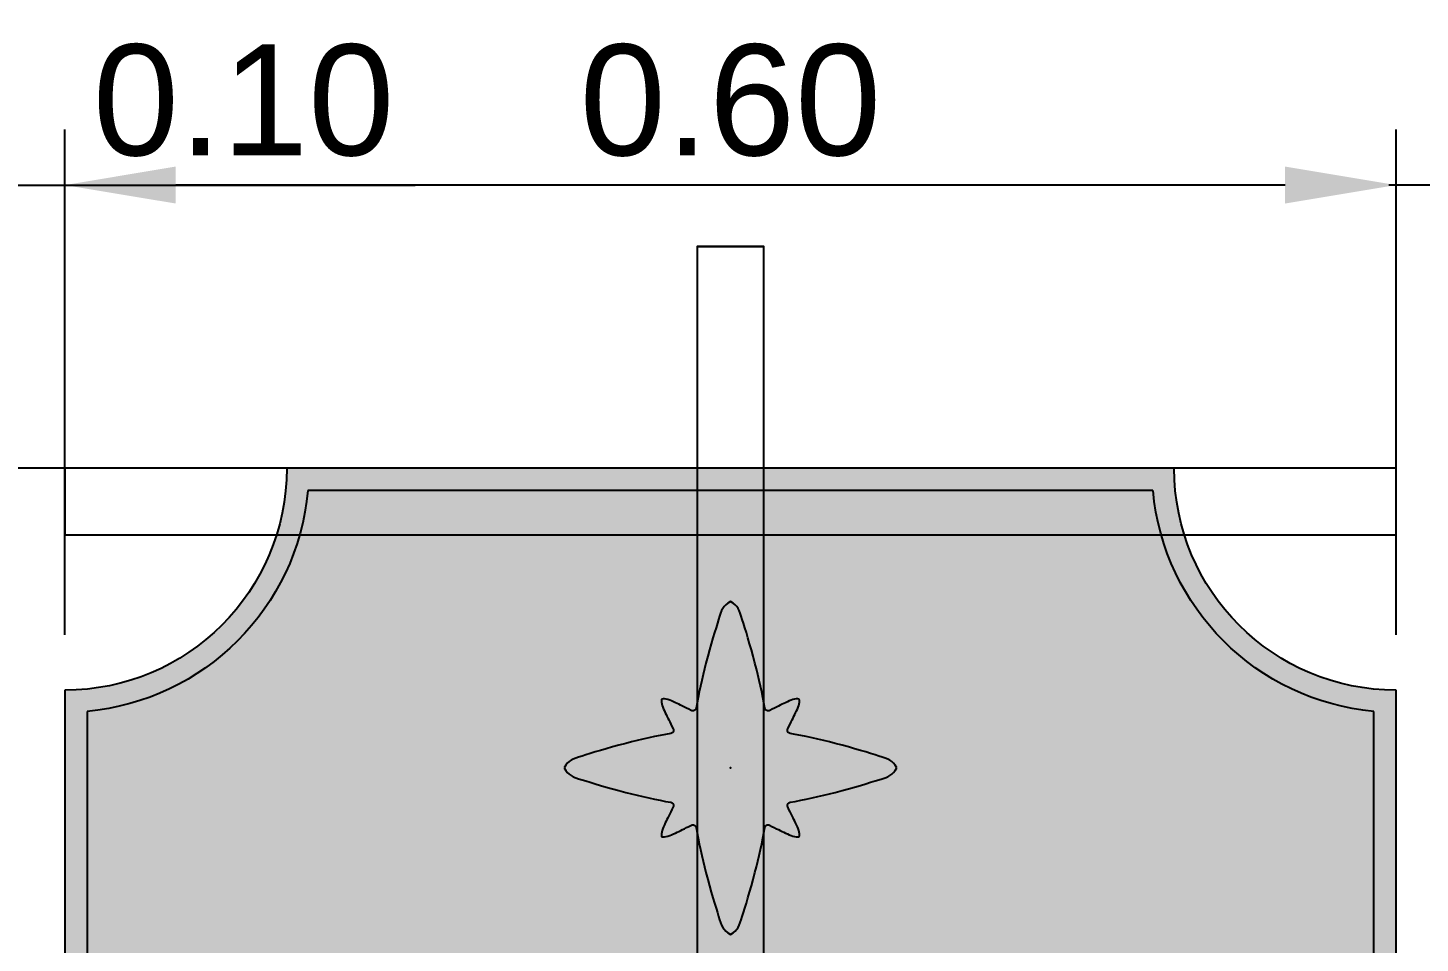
# Model space of a CAD drawing. Header units: metres. Extents: x -6.5 to 29.8, y -1.8 to 5.3.
# Drawn here: x 11.109 to 11.736, y 3.256 to 3.669 of the extents above; entities that cross this region are included whole.
import ezdxf

# ---------------------------------------------------------------- set-up
doc = ezdxf.new("R2010")
doc.units = ezdxf.units.M
for name, color, linetype, true_color in [('BANDERA$BORDE', 40, 'Continuous', 0xffbf00), ('BANDERA$ESTRELLAS$GRANDE', 252, 'Continuous', 0x696969), ('ESTRUCTURA', 4, 'Continuous', 0x00ffff), ('FONDO', 7, 'Continuous', 0x0f132e)]:
    doc.layers.add(name, color=color, linetype=linetype, true_color=true_color)
doc.styles.add('Predeterminado', font='')
doc.styles.get('Predeterminado').set_extended_font_data('Arial')
doc.dimstyles.new('Predeterminado', dxfattribs={"dimscale": 0.05, "dimtxt": 1, "dimasz": 1, "dimexe": 0.5, "dimexo": 0.5, "dimgap": 0.25, "dimtad": 1, "dimtoh": 1, "dimzin": 1, "dimdsep": 46, "dimtxsty": 'Predeterminado', "dimcen": 0.5, "dimazin": 1, "dimtfac": 1, "dimtdec": 4, "dimtix": 1, "dimtofl": 0, "dimtmove": 1, "dimatfit": 3, "dimfxl": 1, "dimtolj": 1, "dimtzin": 1, "dimarcsym": 0})

# ---------------------------------------------------------------- blocks, each defined once
blk = doc.blocks.new('*D172')
at = {"layer": 'Defpoints', "color": 0}
for p in [(11.22541, 3.47012), (10.2239, 1.67012), (10.67408, 1.67012)]:
    blk.add_point(p, dxfattribs=at)
at = {"layer": 'FONDO', "color": 0, "lineweight": -2}
for p, q in [((11.20041, 3.47012), (10.64908, 3.47012)), ((10.67408, 3.42012), (10.67408, 1.72012)), ((10.2489, 1.67012), (10.69908, 1.67012))]:
    blk.add_line(p, q, dxfattribs=at)
at = {"layer": 'FONDO', "color": 0}
for points in [[(10.68241, 3.42012), (10.66574, 3.42012), (10.67408, 3.47012)], [(10.66574, 1.72012), (10.68241, 1.72012), (10.67408, 1.67012)]]:
    blk.add_solid(points, dxfattribs=at)
at = {"layer": 'FONDO', "color": 0, "insert": (10.63605, 2.57012), "char_height": 0.05, "attachment_point": 5, "rotation": 90, "style": 'Predeterminado'}
blk.add_mtext('\\A1;1.80', dxfattribs=at)
blk = doc.blocks.new('*D175')
at = {"layer": 'Defpoints', "color": 0}
for p in [(11.41041, 3.47012), (10.80996, 2.27012), (11.42541, 2.27012)]:
    blk.add_point(p, dxfattribs=at)
at = {"layer": 'FONDO', "color": 0, "lineweight": -2}
for p, q in [((11.38541, 3.47012), (10.78496, 3.47012)), ((10.80996, 3.42012), (10.80996, 2.32012)), ((11.40041, 2.27012), (10.78496, 2.27012))]:
    blk.add_line(p, q, dxfattribs=at)
at = {"layer": 'FONDO', "color": 0}
for points in [[(10.8183, 3.42012), (10.80163, 3.42012), (10.80996, 3.47012)], [(10.80163, 2.32012), (10.8183, 2.32012), (10.80996, 2.27012)]]:
    blk.add_solid(points, dxfattribs=at)
at = {"layer": 'FONDO', "color": 0, "insert": (10.77194, 2.87012), "char_height": 0.05, "attachment_point": 5, "rotation": 90, "style": 'Predeterminado'}
blk.add_mtext('\\A1;1.20', dxfattribs=at)
blk = doc.blocks.new('*D176')
at = {"layer": 'Defpoints', "color": 0}
for p in [(11.92212, 3.59775), (11.82212, 3.37012), (11.92212, 3.37012)]:
    blk.add_point(p, dxfattribs=at)
at = {"layer": 'FONDO', "color": 0, "lineweight": -2}
for p, q in [((11.82212, 3.39512), (11.82212, 3.62275)), ((11.92212, 3.39512), (11.92212, 3.62275)), ((11.77212, 3.59775), (11.72212, 3.59775)), ((11.97212, 3.59775), (12.17667, 3.59775))]:
    blk.add_line(p, q, dxfattribs=at)
at = {"layer": 'FONDO', "color": 0}
for points in [[(11.77212, 3.58942), (11.77212, 3.60609), (11.82212, 3.59775)], [(11.97212, 3.60609), (11.97212, 3.58942), (11.92212, 3.59775)]]:
    blk.add_solid(points, dxfattribs=at)
at = {"layer": 'FONDO', "color": 0, "insert": (12.0994, 3.63578), "char_height": 0.05, "attachment_point": 5, "style": 'Predeterminado'}
blk.add_mtext('\\A1;0.10', dxfattribs=at)
blk = doc.blocks.new('*D177')
at = {"layer": 'Defpoints', "color": 0}
for p in [(11.0287, 3.59775), (10.9287, 3.37012), (11.0287, 3.37012)]:
    blk.add_point(p, dxfattribs=at)
at = {"layer": 'FONDO', "color": 0, "lineweight": -2}
for p, q in [((10.9287, 3.39512), (10.9287, 3.62275)), ((11.0287, 3.39512), (11.0287, 3.62275)), ((10.8787, 3.59775), (10.8287, 3.59775)), ((11.0787, 3.59775), (11.28325, 3.59775))]:
    blk.add_line(p, q, dxfattribs=at)
at = {"layer": 'FONDO', "color": 0}
for points in [[(10.8787, 3.58942), (10.8787, 3.60609), (10.9287, 3.59775)], [(11.0787, 3.60609), (11.0787, 3.58942), (11.0287, 3.59775)]]:
    blk.add_solid(points, dxfattribs=at)
at = {"layer": 'FONDO', "color": 0, "insert": (11.20597, 3.63578), "char_height": 0.05, "attachment_point": 5, "style": 'Predeterminado'}
blk.add_mtext('\\A1;0.10', dxfattribs=at)
blk = doc.blocks.new('*D178')
at = {"layer": 'Defpoints', "color": 0}
for p in [(11.12541, 3.59775), (11.12541, 3.37012), (11.72541, 3.37012)]:
    blk.add_point(p, dxfattribs=at)
at = {"layer": 'FONDO', "color": 0, "lineweight": -2}
for p, q in [((11.12541, 3.39512), (11.12541, 3.62275)), ((11.72541, 3.39512), (11.72541, 3.62275)), ((11.67541, 3.59775), (11.17541, 3.59775))]:
    blk.add_line(p, q, dxfattribs=at)
at = {"layer": 'FONDO', "color": 0}
for points in [[(11.17541, 3.60609), (11.17541, 3.58942), (11.12541, 3.59775)], [(11.67541, 3.58942), (11.67541, 3.60609), (11.72541, 3.59775)]]:
    blk.add_solid(points, dxfattribs=at)
at = {"layer": 'FONDO', "color": 0, "insert": (11.42541, 3.63578), "char_height": 0.05, "attachment_point": 5, "style": 'Predeterminado'}
blk.add_mtext('\\A1;0.60', dxfattribs=at)

msp = doc.modelspace()

# ---------------------------------------------------------------- hatches: boundary and pattern name
at = {"layer": 'BANDERA$BORDE'}
h = msp.add_hatch(color=256, dxfattribs=at)
h.paths.add_polyline_path([(11.22541, 3.47012), (11.22538, 3.4679), (11.22531, 3.46566), (11.22518, 3.4634), (11.225, 3.46113), (11.22477, 3.45885), (11.22448, 3.45655), (11.22414, 3.45424), (11.22374, 3.45192), (11.22328, 3.4496), (11.22276, 3.44727), (11.22219, 3.44494), (11.22155, 3.4426), (11.22085, 3.44027), (11.22009, 3.43794), (11.21927, 3.43562), (11.21839, 3.43331), (11.21744, 3.43101), (11.21644, 3.42872), (11.21537, 3.42644), (11.21424, 3.42419), (11.21305, 3.42195), (11.21179, 3.41974), (11.21048, 3.41756), (11.20911, 3.4154), (11.20768, 3.41327), (11.20619, 3.41117), (11.20464, 3.40911), (11.20304, 3.40709), (11.20139, 3.4051), (11.19968, 3.40316), (11.19793, 3.40126), (11.19612, 3.39941), (11.19427, 3.3976), (11.19237, 3.39584), (11.19042, 3.39414), (11.18844, 3.39248), (11.18642, 3.39088), (11.18435, 3.38934), (11.18226, 3.38785), (11.18013, 3.38642), (11.17797, 3.38505), (11.17579, 3.38373), (11.17357, 3.38248), (11.17134, 3.38129), (11.16908, 3.38016), (11.16681, 3.37909), (11.16452, 3.37808), (11.16222, 3.37714), (11.15991, 3.37626), (11.15758, 3.37544), (11.15526, 3.37468), (11.15292, 3.37398), (11.15059, 3.37334), (11.14826, 3.37276), (11.14593, 3.37225), (11.14361, 3.37179), (11.14129, 3.37139), (11.13898, 3.37104), (11.13668, 3.37076), (11.13439, 3.37052), (11.13212, 3.37034), (11.12987, 3.37022), (11.12763, 3.37014), (11.12541, 3.37012), (11.12541, 2.79463), (11.13949, 2.77773), (11.15271, 2.76077), (11.16509, 2.74376), (11.17096, 2.73523), (11.17661, 2.72669), (11.18205, 2.71813), (11.18728, 2.70956), (11.1923, 2.70097), (11.1971, 2.69238), (11.20169, 2.68376), (11.20607, 2.67514), (11.21023, 2.66649), (11.21418, 2.65784), (11.21792, 2.64917), (11.22144, 2.64049), (11.22475, 2.63179), (11.22785, 2.62308), (11.23074, 2.61436), (11.23341, 2.60562), (11.23587, 2.59686), (11.23812, 2.5881), (11.24015, 2.57932), (11.24197, 2.57052), (11.24358, 2.56171), (11.24497, 2.55289), (11.24616, 2.54405), (11.24712, 2.5352), (11.24788, 2.52633), (11.24842, 2.51746), (11.25785, 2.49756), (11.26749, 2.47826), (11.27735, 2.45955), (11.28744, 2.44143), (11.29773, 2.4239), (11.30825, 2.40696), (11.31898, 2.39062), (11.32994, 2.37486), (11.34111, 2.3597), (11.3525, 2.34513), (11.3641, 2.33115), (11.37593, 2.31776), (11.38797, 2.30496), (11.40023, 2.29276), (11.41271, 2.28114), (11.41903, 2.27556), (11.42541, 2.27012), (11.43178, 2.27556), (11.43811, 2.28114), (11.45059, 2.29276), (11.46285, 2.30496), (11.47489, 2.31776), (11.48671, 2.33115), (11.49832, 2.34513), (11.50971, 2.3597), (11.52088, 2.37486), (11.53183, 2.39062), (11.54257, 2.40696), (11.55308, 2.4239), (11.56338, 2.44143), (11.57346, 2.45955), (11.58333, 2.47826), (11.59297, 2.49756), (11.6024, 2.51746), (11.60294, 2.52633), (11.60369, 2.5352), (11.60466, 2.54405), (11.60584, 2.55289), (11.60724, 2.56171), (11.60885, 2.57052), (11.61067, 2.57932), (11.6127, 2.5881), (11.61495, 2.59686), (11.61741, 2.60562), (11.62008, 2.61436), (11.62297, 2.62308), (11.62606, 2.63179), (11.62938, 2.64049), (11.6329, 2.64917), (11.63664, 2.65784), (11.64059, 2.66649), (11.64475, 2.67514), (11.64913, 2.68376), (11.65372, 2.69238), (11.65852, 2.70097), (11.66354, 2.70956), (11.66877, 2.71813), (11.67421, 2.72669), (11.67986, 2.73523), (11.68573, 2.74376), (11.6981, 2.76077), (11.71133, 2.77773), (11.72541, 2.79463), (11.72541, 3.37012), (11.72319, 3.37014), (11.72095, 3.37022), (11.7187, 3.37034), (11.71642, 3.37052), (11.71414, 3.37076), (11.71184, 3.37104), (11.70953, 3.37139), (11.70721, 3.37179), (11.70489, 3.37225), (11.70256, 3.37276), (11.70023, 3.37334), (11.69789, 3.37398), (11.69556, 3.37468), (11.69323, 3.37544), (11.69091, 3.37626), (11.6886, 3.37714), (11.6863, 3.37808), (11.68401, 3.37909), (11.68173, 3.38016), (11.67948, 3.38129), (11.67724, 3.38248), (11.67503, 3.38373), (11.67285, 3.38505), (11.67069, 3.38642), (11.66856, 3.38785), (11.66646, 3.38934), (11.6644, 3.39088), (11.66238, 3.39248), (11.66039, 3.39414), (11.65845, 3.39584), (11.65655, 3.3976), (11.6547, 3.39941), (11.65289, 3.40126), (11.65113, 3.40316), (11.64943, 3.4051), (11.64777, 3.40709), (11.64617, 3.40911), (11.64463, 3.41117), (11.64314, 3.41327), (11.64171, 3.4154), (11.64034, 3.41756), (11.63902, 3.41974), (11.63777, 3.42195), (11.63658, 3.42419), (11.63545, 3.42644), (11.63438, 3.42872), (11.63337, 3.43101), (11.63243, 3.43331), (11.63155, 3.43562), (11.63073, 3.43794), (11.62997, 3.44027), (11.62927, 3.4426), (11.62863, 3.44494), (11.62805, 3.44727), (11.62754, 3.4496), (11.62708, 3.45192), (11.62668, 3.45424), (11.62633, 3.45655), (11.62605, 3.45885), (11.62581, 3.46113), (11.62563, 3.4634), (11.62551, 3.46566), (11.62543, 3.4679), (11.62541, 3.47012)], flags=0)
h.paths.add_polyline_path([(11.23495, 3.46012), (11.23473, 3.45792), (11.23446, 3.45571), (11.23415, 3.4535), (11.23378, 3.45127), (11.23337, 3.44904), (11.23291, 3.44681), (11.2324, 3.44457), (11.23184, 3.44233), (11.23123, 3.44009), (11.23057, 3.43785), (11.22986, 3.43561), (11.22909, 3.43337), (11.22827, 3.43115), (11.22741, 3.42893), (11.22649, 3.42672), (11.22551, 3.42452), (11.22449, 3.42233), (11.22341, 3.42016), (11.22228, 3.41801), (11.22111, 3.41588), (11.21988, 3.41376), (11.2186, 3.41167), (11.21727, 3.4096), (11.21589, 3.40756), (11.21446, 3.40554), (11.21298, 3.40355), (11.21146, 3.4016), (11.20989, 3.39968), (11.20828, 3.39779), (11.20663, 3.39593), (11.20493, 3.39411), (11.20319, 3.39234), (11.20141, 3.3906), (11.1996, 3.3889), (11.19774, 3.38724), (11.19585, 3.38563), (11.19393, 3.38406), (11.19197, 3.38254), (11.18999, 3.38107), (11.18797, 3.37964), (11.18593, 3.37826), (11.18386, 3.37693), (11.18177, 3.37565), (11.17965, 3.37442), (11.17752, 3.37324), (11.17536, 3.37212), (11.17319, 3.37104), (11.17101, 3.37001), (11.16881, 3.36904), (11.1666, 3.36812), (11.16438, 3.36725), (11.16215, 3.36644), (11.15992, 3.36567), (11.15768, 3.36496), (11.15544, 3.3643), (11.1532, 3.36369), (11.15096, 3.36313), (11.14872, 3.36262), (11.14648, 3.36216), (11.14425, 3.36174), (11.14203, 3.36138), (11.13981, 3.36107), (11.13761, 3.3608), (11.13541, 3.36057), (11.13541, 2.79833), (11.14938, 2.78138), (11.16252, 2.76437), (11.17481, 2.7473), (11.18065, 2.73874), (11.18627, 2.73017), (11.19168, 2.72158), (11.19689, 2.71298), (11.20188, 2.70436), (11.20666, 2.69573), (11.21124, 2.68708), (11.2156, 2.67842), (11.21976, 2.66974), (11.22371, 2.66105), (11.22744, 2.65234), (11.23097, 2.64362), (11.23428, 2.63488), (11.23739, 2.62612), (11.24029, 2.61735), (11.24297, 2.60857), (11.24545, 2.59977), (11.24772, 2.59096), (11.24978, 2.58213), (11.25162, 2.57328), (11.25326, 2.56442), (11.25469, 2.55555), (11.25591, 2.54666), (11.25692, 2.53776), (11.25772, 2.52884), (11.25831, 2.5199), (11.26728, 2.50103), (11.27645, 2.48271), (11.28581, 2.46493), (11.29537, 2.44769), (11.30513, 2.431), (11.31508, 2.41485), (11.32523, 2.39925), (11.33557, 2.38419), (11.34612, 2.36967), (11.35686, 2.35569), (11.36779, 2.34226), (11.37892, 2.32938), (11.39025, 2.31703), (11.40177, 2.30523), (11.41349, 2.29398), (11.42541, 2.28326), (11.43733, 2.29398), (11.44905, 2.30523), (11.46057, 2.31703), (11.4719, 2.32938), (11.48303, 2.34226), (11.49396, 2.35569), (11.5047, 2.36967), (11.51524, 2.38419), (11.52559, 2.39925), (11.53574, 2.41485), (11.54569, 2.431), (11.55545, 2.44769), (11.56501, 2.46493), (11.57437, 2.48271), (11.58354, 2.50103), (11.59251, 2.5199), (11.5931, 2.52884), (11.5939, 2.53776), (11.59491, 2.54666), (11.59613, 2.55555), (11.59756, 2.56442), (11.59919, 2.57328), (11.60104, 2.58213), (11.6031, 2.59096), (11.60537, 2.59977), (11.60784, 2.60857), (11.61053, 2.61735), (11.61343, 2.62612), (11.61653, 2.63488), (11.61985, 2.64362), (11.62338, 2.65234), (11.62711, 2.66105), (11.63106, 2.66974), (11.63521, 2.67842), (11.63958, 2.68708), (11.64415, 2.69573), (11.64894, 2.70436), (11.65393, 2.71298), (11.65914, 2.72158), (11.66455, 2.73017), (11.67017, 2.73874), (11.67601, 2.7473), (11.6883, 2.76437), (11.70144, 2.78138), (11.71541, 2.79833), (11.71541, 3.36057), (11.71321, 3.3608), (11.71101, 3.36107), (11.70879, 3.36138), (11.70657, 3.36174), (11.70434, 3.36216), (11.7021, 3.36262), (11.69986, 3.36313), (11.69762, 3.36369), (11.69538, 3.3643), (11.69314, 3.36496), (11.6909, 3.36567), (11.68867, 3.36644), (11.68644, 3.36725), (11.68422, 3.36812), (11.68201, 3.36904), (11.67981, 3.37001), (11.67762, 3.37104), (11.67545, 3.37212), (11.6733, 3.37324), (11.67117, 3.37442), (11.66905, 3.37565), (11.66696, 3.37693), (11.66489, 3.37826), (11.66285, 3.37964), (11.66083, 3.38107), (11.65885, 3.38254), (11.65689, 3.38406), (11.65497, 3.38563), (11.65308, 3.38724), (11.65122, 3.3889), (11.64941, 3.3906), (11.64763, 3.39234), (11.64589, 3.39411), (11.64419, 3.39593), (11.64254, 3.39779), (11.64092, 3.39968), (11.63936, 3.4016), (11.63783, 3.40355), (11.63636, 3.40554), (11.63493, 3.40756), (11.63355, 3.4096), (11.63222, 3.41167), (11.63094, 3.41376), (11.62971, 3.41588), (11.62853, 3.41801), (11.62741, 3.42016), (11.62633, 3.42233), (11.62531, 3.42452), (11.62433, 3.42672), (11.62341, 3.42893), (11.62254, 3.43115), (11.62173, 3.43337), (11.62096, 3.43561), (11.62025, 3.43785), (11.61959, 3.44009), (11.61898, 3.44233), (11.61842, 3.44457), (11.61791, 3.44681), (11.61745, 3.44904), (11.61704, 3.45127), (11.61667, 3.4535), (11.61636, 3.45571), (11.61609, 3.45792), (11.61586, 3.46012)], flags=0)
at = {"layer": 'BANDERA$ESTRELLAS$GRANDE'}
msp.add_hatch(color=256, dxfattribs=at).paths.add_polyline_path([(11.45123, 3.35273), (11.45478, 3.35987), (11.45519, 3.36076), (11.45557, 3.36163), (11.45574, 3.36206), (11.4559, 3.36247), (11.45604, 3.36288), (11.45617, 3.36328), (11.45623, 3.36348), (11.45628, 3.36367), (11.45633, 3.36387), (11.45637, 3.36405), (11.45641, 3.36424), (11.45644, 3.36443), (11.45647, 3.36461), (11.45649, 3.36479), (11.4565, 3.36497), (11.45651, 3.36505), (11.45651, 3.36514), (11.45651, 3.36523), (11.45651, 3.36531), (11.45651, 3.3654), (11.45651, 3.36548), (11.4565, 3.36556), (11.4565, 3.36565), (11.45649, 3.36573), (11.45648, 3.36581), (11.45647, 3.36589), (11.45645, 3.36597), (11.45644, 3.36605), (11.45642, 3.36613), (11.45634, 3.36615), (11.45626, 3.36616), (11.45618, 3.36617), (11.4561, 3.36619), (11.45602, 3.3662), (11.45594, 3.36621), (11.45586, 3.36621), (11.45577, 3.36622), (11.45569, 3.36622), (11.4556, 3.36622), (11.45552, 3.36622), (11.45543, 3.36622), (11.45534, 3.36622), (11.45526, 3.36621), (11.45508, 3.3662), (11.4549, 3.36618), (11.45472, 3.36615), (11.45453, 3.36612), (11.45435, 3.36608), (11.45416, 3.36604), (11.45396, 3.36599), (11.45377, 3.36594), (11.45357, 3.36588), (11.45317, 3.36575), (11.45276, 3.36561), (11.45235, 3.36545), (11.45192, 3.36528), (11.45105, 3.3649), (11.44312, 3.36104), (11.44308, 3.36102), (11.44304, 3.361), (11.443, 3.36098), (11.44296, 3.36096), (11.44292, 3.36094), (11.44288, 3.36092), (11.44284, 3.36091), (11.4428, 3.36089), (11.44275, 3.36088), (11.44271, 3.36087), (11.44266, 3.36086), (11.44262, 3.36085), (11.44257, 3.36084), (11.44253, 3.36083), (11.44248, 3.36083), (11.44244, 3.36083), (11.44239, 3.36082), (11.44235, 3.36082), (11.4423, 3.36082), (11.44225, 3.36083), (11.44221, 3.36083), (11.44216, 3.36083), (11.44212, 3.36084), (11.44207, 3.36085), (11.44203, 3.36086), (11.44199, 3.36087), (11.44194, 3.36088), (11.4419, 3.36089), (11.44186, 3.36091), (11.44182, 3.36092), (11.44178, 3.36094), (11.44174, 3.36096), (11.4417, 3.36097), (11.44166, 3.36099), (11.44162, 3.36101), (11.44158, 3.36104), (11.44154, 3.36106), (11.44151, 3.36109), (11.44147, 3.36111), (11.44143, 3.36114), (11.4414, 3.36117), (11.44136, 3.3612), (11.44133, 3.36123), (11.4413, 3.36126), (11.44127, 3.36129), (11.44124, 3.36133), (11.44121, 3.36136), (11.44118, 3.3614), (11.44115, 3.36143), (11.44112, 3.36147), (11.4411, 3.36151), (11.44107, 3.36155), (11.44105, 3.36159), (11.44103, 3.36163), (11.44101, 3.36167), (11.44099, 3.36171), (11.44097, 3.36175), (11.44096, 3.3618), (11.44094, 3.36184), (11.44093, 3.36188), (11.44092, 3.36192), (11.44091, 3.36197), (11.4409, 3.36201), (11.44089, 3.36205), (11.44, 3.36681), (11.43893, 3.37193), (11.43773, 3.37718), (11.43646, 3.38232), (11.43485, 3.38833), (11.43075, 3.40202), (11.43005, 3.40422), (11.42983, 3.40485), (11.42961, 3.40544), (11.4295, 3.40572), (11.42938, 3.40599), (11.42926, 3.40625), (11.42914, 3.4065), (11.42901, 3.40674), (11.42888, 3.40697), (11.42874, 3.4072), (11.42866, 3.40731), (11.42859, 3.40742), (11.42851, 3.40753), (11.42843, 3.40764), (11.42835, 3.40775), (11.42827, 3.40785), (11.42819, 3.40795), (11.4281, 3.40805), (11.42801, 3.40816), (11.42792, 3.40825), (11.42782, 3.40835), (11.42773, 3.40845), (11.42762, 3.40855), (11.42752, 3.40864), (11.42742, 3.40874), (11.42731, 3.40883), (11.42708, 3.40902), (11.42684, 3.40921), (11.42658, 3.40939), (11.42631, 3.40957), (11.42603, 3.40975), (11.42573, 3.40994), (11.42541, 3.41012), (11.42509, 3.40994), (11.42479, 3.40975), (11.42451, 3.40957), (11.42424, 3.40939), (11.42398, 3.40921), (11.42374, 3.40902), (11.42351, 3.40883), (11.4234, 3.40874), (11.4233, 3.40864), (11.42319, 3.40855), (11.42309, 3.40845), (11.423, 3.40835), (11.4229, 3.40825), (11.42281, 3.40816), (11.42272, 3.40805), (11.42263, 3.40795), (11.42255, 3.40785), (11.42246, 3.40775), (11.42238, 3.40764), (11.42231, 3.40753), (11.42223, 3.40742), (11.42215, 3.40731), (11.42208, 3.4072), (11.42194, 3.40697), (11.42181, 3.40674), (11.42168, 3.4065), (11.42156, 3.40625), (11.42144, 3.40599), (11.42132, 3.40572), (11.42121, 3.40544), (11.42099, 3.40485), (11.42077, 3.40422), (11.41752, 3.39369), (11.41597, 3.38833), (11.41436, 3.38232), (11.41309, 3.37718), (11.41189, 3.37193), (11.41082, 3.36681), (11.40993, 3.36205), (11.40992, 3.36201), (11.40991, 3.36197), (11.4099, 3.36192), (11.40989, 3.36188), (11.40988, 3.36184), (11.40986, 3.3618), (11.40984, 3.36175), (11.40983, 3.36171), (11.40981, 3.36167), (11.40979, 3.36163), (11.40977, 3.36159), (11.40974, 3.36155), (11.40972, 3.36151), (11.4097, 3.36147), (11.40967, 3.36143), (11.40964, 3.3614), (11.40961, 3.36136), (11.40958, 3.36133), (11.40955, 3.36129), (11.40952, 3.36126), (11.40949, 3.36123), (11.40945, 3.3612), (11.40942, 3.36117), (11.40938, 3.36114), (11.40935, 3.36111), (11.40931, 3.36109), (11.40927, 3.36106), (11.40924, 3.36104), (11.4092, 3.36101), (11.40916, 3.36099), (11.40912, 3.36097), (11.40908, 3.36096), (11.40904, 3.36094), (11.409, 3.36092), (11.40896, 3.36091), (11.40892, 3.36089), (11.40888, 3.36088), (11.40883, 3.36087), (11.40879, 3.36086), (11.40874, 3.36085), (11.4087, 3.36084), (11.40865, 3.36083), (11.40861, 3.36083), (11.40856, 3.36083), (11.40852, 3.36082), (11.40847, 3.36082), (11.40843, 3.36082), (11.40838, 3.36083), (11.40833, 3.36083), (11.40829, 3.36083), (11.40824, 3.36084), (11.4082, 3.36085), (11.40815, 3.36086), (11.40811, 3.36087), (11.40807, 3.36088), (11.40802, 3.36089), (11.40798, 3.36091), (11.40794, 3.36092), (11.4079, 3.36094), (11.40785, 3.36096), (11.40781, 3.36098), (11.40778, 3.361), (11.40774, 3.36102), (11.4077, 3.36104), (11.40066, 3.36449), (11.39976, 3.3649), (11.39889, 3.36528), (11.39847, 3.36545), (11.39805, 3.36561), (11.39765, 3.36575), (11.39725, 3.36588), (11.39705, 3.36594), (11.39685, 3.36599), (11.39666, 3.36604), (11.39647, 3.36608), (11.39628, 3.36612), (11.3961, 3.36615), (11.39592, 3.36618), (11.39574, 3.3662), (11.39556, 3.36621), (11.39547, 3.36622), (11.39539, 3.36622), (11.3953, 3.36622), (11.39521, 3.36622), (11.39513, 3.36622), (11.39505, 3.36622), (11.39496, 3.36621), (11.39488, 3.36621), (11.3948, 3.3662), (11.39472, 3.36619), (11.39464, 3.36617), (11.39456, 3.36616), (11.39448, 3.36615), (11.3944, 3.36613), (11.39438, 3.36605), (11.39437, 3.36597), (11.39435, 3.36589), (11.39434, 3.36581), (11.39433, 3.36573), (11.39432, 3.36565), (11.39431, 3.36556), (11.39431, 3.36548), (11.39431, 3.3654), (11.3943, 3.36531), (11.3943, 3.36523), (11.39431, 3.36514), (11.39431, 3.36505), (11.39431, 3.36497), (11.39433, 3.36479), (11.39435, 3.36461), (11.39438, 3.36443), (11.39441, 3.36424), (11.39445, 3.36405), (11.39449, 3.36387), (11.39454, 3.36367), (11.39459, 3.36348), (11.39465, 3.36328), (11.39477, 3.36288), (11.39492, 3.36247), (11.39508, 3.36206), (11.39525, 3.36163), (11.39563, 3.36076), (11.39604, 3.35987), (11.3996, 3.35269), (11.39962, 3.35265), (11.39964, 3.35261), (11.39965, 3.35257), (11.39967, 3.35253), (11.39968, 3.35249), (11.39969, 3.35245), (11.3997, 3.35241), (11.39971, 3.35237), (11.39972, 3.35232), (11.39973, 3.35228), (11.39973, 3.35224), (11.39974, 3.35219), (11.39974, 3.35215), (11.39974, 3.35211), (11.39974, 3.35206), (11.39974, 3.35202), (11.39974, 3.35197), (11.39974, 3.35193), (11.39973, 3.35189), (11.39973, 3.35184), (11.39972, 3.3518), (11.39971, 3.35176), (11.3997, 3.35172), (11.39969, 3.35167), (11.39968, 3.35163), (11.39967, 3.35159), (11.39965, 3.35155), (11.39964, 3.35151), (11.39962, 3.35147), (11.3996, 3.35143), (11.39958, 3.3514), (11.39956, 3.35136), (11.39954, 3.35132), (11.39952, 3.35129), (11.3995, 3.35125), (11.39948, 3.35122), (11.39945, 3.35118), (11.39942, 3.35115), (11.3994, 3.35111), (11.39937, 3.35108), (11.39934, 3.35105), (11.39931, 3.35102), (11.39928, 3.35099), (11.39925, 3.35096), (11.39921, 3.35093), (11.39918, 3.3509), (11.39914, 3.35087), (11.39911, 3.35085), (11.39907, 3.35082), (11.39903, 3.3508), (11.399, 3.35078), (11.39896, 3.35076), (11.39892, 3.35074), (11.39888, 3.35072), (11.39884, 3.3507), (11.3988, 3.35068), (11.39876, 3.35067), (11.39872, 3.35066), (11.39868, 3.35064), (11.39864, 3.35063), (11.3986, 3.35062), (11.39856, 3.35061), (11.39851, 3.35061), (11.39375, 3.34972), (11.38862, 3.34864), (11.38336, 3.34744), (11.37821, 3.34617), (11.3722, 3.34456), (11.3585, 3.34046), (11.35631, 3.33976), (11.35567, 3.33954), (11.35509, 3.33932), (11.35481, 3.33921), (11.35454, 3.33909), (11.35428, 3.33897), (11.35403, 3.33885), (11.35379, 3.33872), (11.35355, 3.33859), (11.35332, 3.33845), (11.35321, 3.33837), (11.3531, 3.3383), (11.35299, 3.33822), (11.35289, 3.33814), (11.35278, 3.33806), (11.35268, 3.33798), (11.35257, 3.3379), (11.35247, 3.33781), (11.35237, 3.33772), (11.35227, 3.33763), (11.35217, 3.33753), (11.35208, 3.33743), (11.35198, 3.33733), (11.35188, 3.33723), (11.35179, 3.33712), (11.35169, 3.33702), (11.35151, 3.33679), (11.35132, 3.33655), (11.35114, 3.33629), (11.35096, 3.33602), (11.35077, 3.33574), (11.35059, 3.33544), (11.35041, 3.33512), (11.35059, 3.3348), (11.35077, 3.3345), (11.35096, 3.33421), (11.35114, 3.33394), (11.35132, 3.33369), (11.35151, 3.33345), (11.35169, 3.33322), (11.35179, 3.33311), (11.35188, 3.33301), (11.35198, 3.3329), (11.35208, 3.3328), (11.35217, 3.3327), (11.35227, 3.33261), (11.35237, 3.33252), (11.35247, 3.33243), (11.35257, 3.33234), (11.35268, 3.33226), (11.35278, 3.33217), (11.35289, 3.33209), (11.35299, 3.33201), (11.3531, 3.33194), (11.35321, 3.33186), (11.35332, 3.33179), (11.35355, 3.33165), (11.35379, 3.33152), (11.35403, 3.33139), (11.35428, 3.33126), (11.35454, 3.33114), (11.35481, 3.33103), (11.35509, 3.33092), (11.35567, 3.33069), (11.35631, 3.33048), (11.36684, 3.32722), (11.3722, 3.32568), (11.37821, 3.32407), (11.38336, 3.3228), (11.38862, 3.3216), (11.39375, 3.32052), (11.39851, 3.31963), (11.39856, 3.31962), (11.3986, 3.31961), (11.39864, 3.3196), (11.39868, 3.31959), (11.39872, 3.31958), (11.39876, 3.31957), (11.3988, 3.31955), (11.39884, 3.31954), (11.39888, 3.31952), (11.39892, 3.3195), (11.39896, 3.31948), (11.399, 3.31946), (11.39903, 3.31944), (11.39907, 3.31941), (11.39911, 3.31939), (11.39914, 3.31936), (11.39918, 3.31934), (11.39921, 3.31931), (11.39925, 3.31928), (11.39928, 3.31925), (11.39931, 3.31922), (11.39934, 3.31919), (11.39937, 3.31916), (11.3994, 3.31912), (11.39942, 3.31909), (11.39945, 3.31905), (11.39948, 3.31902), (11.3995, 3.31898), (11.39952, 3.31895), (11.39954, 3.31891), (11.39956, 3.31888), (11.39958, 3.31884), (11.3996, 3.3188), (11.39962, 3.31876), (11.39964, 3.31872), (11.39965, 3.31868), (11.39967, 3.31864), (11.39968, 3.3186), (11.39969, 3.31856), (11.3997, 3.31852), (11.39971, 3.31848), (11.39972, 3.31843), (11.39973, 3.31839), (11.39973, 3.31835), (11.39974, 3.3183), (11.39974, 3.31826), (11.39974, 3.31822), (11.39974, 3.31817), (11.39974, 3.31813), (11.39974, 3.31809), (11.39974, 3.31804), (11.39973, 3.318), (11.39973, 3.31795), (11.39972, 3.31791), (11.39971, 3.31787), (11.3997, 3.31783), (11.39969, 3.31778), (11.39968, 3.31774), (11.39967, 3.3177), (11.39965, 3.31766), (11.39964, 3.31762), (11.39962, 3.31758), (11.3996, 3.31755), (11.39604, 3.31037), (11.39563, 3.30947), (11.39525, 3.3086), (11.39508, 3.30818), (11.39492, 3.30776), (11.39477, 3.30735), (11.39465, 3.30695), (11.39459, 3.30676), (11.39454, 3.30656), (11.39449, 3.30637), (11.39445, 3.30618), (11.39441, 3.30599), (11.39438, 3.30581), (11.39435, 3.30563), (11.39433, 3.30545), (11.39431, 3.30527), (11.39431, 3.30518), (11.39431, 3.3051), (11.3943, 3.30501), (11.3943, 3.30492), (11.39431, 3.30484), (11.39431, 3.30476), (11.39431, 3.30467), (11.39432, 3.30459), (11.39433, 3.30451), (11.39434, 3.30443), (11.39435, 3.30435), (11.39437, 3.30427), (11.39438, 3.30419), (11.3944, 3.30411), (11.39448, 3.30409), (11.39456, 3.30408), (11.39464, 3.30406), (11.39472, 3.30405), (11.3948, 3.30404), (11.39488, 3.30403), (11.39496, 3.30402), (11.39505, 3.30402), (11.39513, 3.30402), (11.39521, 3.30401), (11.3953, 3.30401), (11.39539, 3.30402), (11.39547, 3.30402), (11.39556, 3.30402), (11.39574, 3.30404), (11.39592, 3.30406), (11.3961, 3.30408), (11.39628, 3.30412), (11.39647, 3.30415), (11.39666, 3.3042), (11.39685, 3.30424), (11.39705, 3.3043), (11.39725, 3.30435), (11.39765, 3.30448), (11.39805, 3.30463), (11.39847, 3.30479), (11.39889, 3.30496), (11.39976, 3.30534), (11.40066, 3.30575), (11.40784, 3.30931), (11.40787, 3.30933), (11.40791, 3.30934), (11.40795, 3.30936), (11.40799, 3.30937), (11.40803, 3.30939), (11.40808, 3.3094), (11.40812, 3.30941), (11.40816, 3.30942), (11.4082, 3.30943), (11.40825, 3.30943), (11.40829, 3.30944), (11.40833, 3.30945), (11.40838, 3.30945), (11.40842, 3.30945), (11.40846, 3.30945), (11.40851, 3.30945), (11.40855, 3.30945), (11.4086, 3.30945), (11.40864, 3.30944), (11.40868, 3.30943), (11.40873, 3.30943), (11.40877, 3.30942), (11.40881, 3.30941), (11.40885, 3.3094), (11.40889, 3.30939), (11.40894, 3.30937), (11.40898, 3.30936), (11.40902, 3.30934), (11.40905, 3.30933), (11.40909, 3.30931), (11.40913, 3.30929), (11.40917, 3.30927), (11.4092, 3.30925), (11.40924, 3.30923), (11.40928, 3.30921), (11.40931, 3.30918), (11.40935, 3.30916), (11.40938, 3.30913), (11.40941, 3.30911), (11.40945, 3.30908), (11.40948, 3.30905), (11.40951, 3.30902), (11.40954, 3.30899), (11.40957, 3.30895), (11.4096, 3.30892), (11.40963, 3.30889), (11.40965, 3.30885), (11.40968, 3.30882), (11.4097, 3.30878), (11.40973, 3.30874), (11.40975, 3.30871), (11.40977, 3.30867), (11.40979, 3.30863), (11.40981, 3.30859), (11.40983, 3.30855), (11.40984, 3.30851), (11.40986, 3.30847), (11.40987, 3.30843), (11.40988, 3.30839), (11.4099, 3.30835), (11.40991, 3.30831), (11.40991, 3.30826), (11.40992, 3.30822), (11.41081, 3.30346), (11.41189, 3.29833), (11.41309, 3.29307), (11.41436, 3.28792), (11.41597, 3.28191), (11.42007, 3.26821), (11.42077, 3.26601), (11.42099, 3.26538), (11.42121, 3.2648), (11.42132, 3.26452), (11.42144, 3.26425), (11.42156, 3.26399), (11.42168, 3.26374), (11.42181, 3.2635), (11.42194, 3.26326), (11.42208, 3.26303), (11.42215, 3.26292), (11.42223, 3.26281), (11.42231, 3.2627), (11.42238, 3.2626), (11.42246, 3.26249), (11.42255, 3.26239), (11.42263, 3.26228), (11.42272, 3.26218), (11.42281, 3.26208), (11.4229, 3.26198), (11.423, 3.26188), (11.42309, 3.26179), (11.42319, 3.26169), (11.4233, 3.26159), (11.4234, 3.2615), (11.42351, 3.2614), (11.42374, 3.26122), (11.42398, 3.26103), (11.42424, 3.26085), (11.42451, 3.26066), (11.42479, 3.26048), (11.42509, 3.2603), (11.42541, 3.26012), (11.42573, 3.2603), (11.42603, 3.26048), (11.42631, 3.26066), (11.42658, 3.26085), (11.42684, 3.26103), (11.42708, 3.26122), (11.42731, 3.2614), (11.42742, 3.2615), (11.42752, 3.26159), (11.42762, 3.26169), (11.42773, 3.26179), (11.42782, 3.26188), (11.42792, 3.26198), (11.42801, 3.26208), (11.4281, 3.26218), (11.42819, 3.26228), (11.42827, 3.26239), (11.42835, 3.26249), (11.42843, 3.2626), (11.42851, 3.2627), (11.42859, 3.26281), (11.42866, 3.26292), (11.42874, 3.26303), (11.42888, 3.26326), (11.42901, 3.2635), (11.42914, 3.26374), (11.42926, 3.26399), (11.42938, 3.26425), (11.4295, 3.26452), (11.42961, 3.2648), (11.42983, 3.26538), (11.43005, 3.26601), (11.4333, 3.27655), (11.43485, 3.28191), (11.43646, 3.28792), (11.43773, 3.29307), (11.43893, 3.29833), (11.44001, 3.30346), (11.4409, 3.30822), (11.4409, 3.30826), (11.44091, 3.30831), (11.44092, 3.30835), (11.44093, 3.30839), (11.44095, 3.30843), (11.44096, 3.30847), (11.44098, 3.30851), (11.44099, 3.30855), (11.44101, 3.30859), (11.44103, 3.30863), (11.44105, 3.30867), (11.44107, 3.30871), (11.44109, 3.30874), (11.44111, 3.30878), (11.44114, 3.30882), (11.44117, 3.30885), (11.44119, 3.30889), (11.44122, 3.30892), (11.44125, 3.30895), (11.44128, 3.30899), (11.44131, 3.30902), (11.44134, 3.30905), (11.44137, 3.30908), (11.4414, 3.30911), (11.44144, 3.30913), (11.44147, 3.30916), (11.44151, 3.30918), (11.44154, 3.30921), (11.44158, 3.30923), (11.44161, 3.30925), (11.44165, 3.30927), (11.44169, 3.30929), (11.44173, 3.30931), (11.44176, 3.30933), (11.4418, 3.30934), (11.44184, 3.30936), (11.44188, 3.30937), (11.44192, 3.30939), (11.44197, 3.3094), (11.44201, 3.30941), (11.44205, 3.30942), (11.44209, 3.30943), (11.44214, 3.30943), (11.44218, 3.30944), (11.44222, 3.30945), (11.44227, 3.30945), (11.44231, 3.30945), (11.44235, 3.30945), (11.4424, 3.30945), (11.44244, 3.30945), (11.44249, 3.30945), (11.44253, 3.30944), (11.44257, 3.30943), (11.44262, 3.30943), (11.44266, 3.30942), (11.4427, 3.30941), (11.44274, 3.3094), (11.44278, 3.30939), (11.44282, 3.30937), (11.44286, 3.30936), (11.4429, 3.30934), (11.44294, 3.30933), (11.44298, 3.30931), (11.45016, 3.30575), (11.45105, 3.30534), (11.45192, 3.30496), (11.45235, 3.30479), (11.45276, 3.30463), (11.45317, 3.30448), (11.45357, 3.30435), (11.45377, 3.3043), (11.45396, 3.30424), (11.45416, 3.3042), (11.45435, 3.30415), (11.45453, 3.30412), (11.45472, 3.30408), (11.4549, 3.30406), (11.45508, 3.30404), (11.45526, 3.30402), (11.45534, 3.30402), (11.45543, 3.30402), (11.45552, 3.30401), (11.4556, 3.30401), (11.45569, 3.30402), (11.45577, 3.30402), (11.45586, 3.30402), (11.45594, 3.30403), (11.45602, 3.30404), (11.4561, 3.30405), (11.45618, 3.30406), (11.45626, 3.30408), (11.45634, 3.30409), (11.45642, 3.30411), (11.45644, 3.30419), (11.45645, 3.30427), (11.45647, 3.30435), (11.45648, 3.30443), (11.45649, 3.30451), (11.4565, 3.30459), (11.4565, 3.30467), (11.45651, 3.30476), (11.45651, 3.30484), (11.45651, 3.30492), (11.45651, 3.30501), (11.45651, 3.3051), (11.45651, 3.30518), (11.4565, 3.30527), (11.45649, 3.30545), (11.45647, 3.30563), (11.45644, 3.30581), (11.45641, 3.30599), (11.45637, 3.30618), (11.45633, 3.30637), (11.45628, 3.30656), (11.45623, 3.30676), (11.45617, 3.30695), (11.45604, 3.30735), (11.4559, 3.30776), (11.45574, 3.30818), (11.45557, 3.3086), (11.45519, 3.30947), (11.45478, 3.31037), (11.45122, 3.31755), (11.4512, 3.31758), (11.45118, 3.31762), (11.45117, 3.31766), (11.45115, 3.3177), (11.45114, 3.31774), (11.45113, 3.31778), (11.45112, 3.31783), (11.45111, 3.31787), (11.4511, 3.31791), (11.45109, 3.31795), (11.45109, 3.318), (11.45108, 3.31804), (11.45108, 3.31809), (11.45108, 3.31813), (11.45108, 3.31817), (11.45108, 3.31822), (11.45108, 3.31826), (11.45108, 3.3183), (11.45109, 3.31835), (11.45109, 3.31839), (11.4511, 3.31843), (11.45111, 3.31848), (11.45112, 3.31852), (11.45113, 3.31856), (11.45114, 3.3186), (11.45115, 3.31864), (11.45117, 3.31868), (11.45118, 3.31872), (11.4512, 3.31876), (11.45122, 3.3188), (11.45123, 3.31884), (11.45125, 3.31888), (11.45127, 3.31891), (11.4513, 3.31895), (11.45132, 3.31898), (11.45134, 3.31902), (11.45137, 3.31905), (11.45139, 3.31909), (11.45142, 3.31912), (11.45145, 3.31916), (11.45148, 3.31919), (11.45151, 3.31922), (11.45154, 3.31925), (11.45157, 3.31928), (11.45161, 3.31931), (11.45164, 3.31934), (11.45167, 3.31936), (11.45171, 3.31939), (11.45175, 3.31941), (11.45178, 3.31944), (11.45182, 3.31946), (11.45186, 3.31948), (11.4519, 3.3195), (11.45194, 3.31952), (11.45198, 3.31954), (11.45202, 3.31955), (11.45206, 3.31957), (11.4521, 3.31958), (11.45214, 3.31959), (11.45218, 3.3196), (11.45222, 3.31961), (11.45226, 3.31962), (11.4523, 3.31963), (11.45707, 3.32052), (11.4622, 3.3216), (11.46746, 3.3228), (11.47261, 3.32407), (11.47862, 3.32568), (11.49231, 3.32978), (11.49451, 3.33048), (11.49514, 3.33069), (11.49573, 3.33092), (11.49601, 3.33103), (11.49628, 3.33114), (11.49654, 3.33126), (11.49679, 3.33139), (11.49703, 3.33152), (11.49727, 3.33165), (11.49749, 3.33179), (11.49761, 3.33186), (11.49772, 3.33194), (11.49782, 3.33201), (11.49793, 3.33209), (11.49804, 3.33217), (11.49814, 3.33226), (11.49824, 3.33234), (11.49835, 3.33243), (11.49845, 3.33252), (11.49855, 3.33261), (11.49864, 3.3327), (11.49874, 3.3328), (11.49884, 3.3329), (11.49893, 3.33301), (11.49903, 3.33311), (11.49912, 3.33322), (11.49931, 3.33345), (11.4995, 3.33369), (11.49968, 3.33394), (11.49986, 3.33421), (11.50004, 3.3345), (11.50023, 3.3348), (11.50041, 3.33512), (11.50023, 3.33544), (11.50004, 3.33574), (11.49986, 3.33602), (11.49968, 3.33629), (11.4995, 3.33655), (11.49931, 3.33679), (11.49912, 3.33702), (11.49903, 3.33712), (11.49893, 3.33723), (11.49884, 3.33733), (11.49874, 3.33743), (11.49864, 3.33753), (11.49855, 3.33763), (11.49845, 3.33772), (11.49835, 3.33781), (11.49824, 3.3379), (11.49814, 3.33798), (11.49804, 3.33806), (11.49793, 3.33814), (11.49782, 3.33822), (11.49772, 3.3383), (11.49761, 3.33837), (11.49749, 3.33845), (11.49727, 3.33859), (11.49703, 3.33872), (11.49679, 3.33885), (11.49654, 3.33897), (11.49628, 3.33909), (11.49601, 3.33921), (11.49573, 3.33932), (11.49514, 3.33954), (11.49451, 3.33976), (11.48398, 3.34301), (11.47862, 3.34456), (11.47261, 3.34617), (11.46746, 3.34744), (11.4622, 3.34864), (11.45707, 3.34972), (11.4523, 3.35061), (11.45226, 3.35061), (11.45222, 3.35062), (11.45218, 3.35063), (11.45214, 3.35064), (11.4521, 3.35066), (11.45206, 3.35067), (11.45202, 3.35068), (11.45198, 3.3507), (11.45194, 3.35072), (11.4519, 3.35074), (11.45186, 3.35076), (11.45182, 3.35078), (11.45178, 3.3508), (11.45175, 3.35082), (11.45171, 3.35085), (11.45167, 3.35087), (11.45164, 3.3509), (11.45161, 3.35093), (11.45157, 3.35096), (11.45154, 3.35099), (11.45151, 3.35102), (11.45148, 3.35105), (11.45145, 3.35108), (11.45142, 3.35111), (11.45139, 3.35115), (11.45137, 3.35118), (11.45134, 3.35122), (11.45132, 3.35125), (11.4513, 3.35129), (11.45127, 3.35132), (11.45125, 3.35136), (11.45123, 3.3514), (11.45122, 3.35143), (11.4512, 3.35147), (11.45118, 3.35151), (11.45117, 3.35155), (11.45115, 3.35159), (11.45114, 3.35163), (11.45113, 3.35167), (11.45112, 3.35172), (11.45111, 3.35176), (11.4511, 3.3518), (11.45109, 3.35184), (11.45109, 3.35189), (11.45108, 3.35193), (11.45108, 3.35197), (11.45108, 3.35202), (11.45108, 3.35206), (11.45108, 3.35211), (11.45108, 3.35215), (11.45108, 3.35219), (11.45109, 3.35224), (11.45109, 3.35228), (11.4511, 3.35232), (11.45111, 3.35237), (11.45112, 3.35241), (11.45113, 3.35245), (11.45114, 3.35249), (11.45115, 3.35253), (11.45117, 3.35257), (11.45118, 3.35261), (11.4512, 3.35265), (11.45122, 3.35269)], flags=0)
at = {"layer": 'FONDO'}
msp.add_hatch(color=256, dxfattribs=at).paths.add_polyline_path([(11.23495, 3.46012), (11.23473, 3.45792), (11.23446, 3.45571), (11.23415, 3.4535), (11.23378, 3.45127), (11.23337, 3.44904), (11.23291, 3.44681), (11.2324, 3.44457), (11.23184, 3.44233), (11.23123, 3.44009), (11.23057, 3.43785), (11.22986, 3.43561), (11.22909, 3.43337), (11.22827, 3.43115), (11.22741, 3.42893), (11.22649, 3.42672), (11.22551, 3.42452), (11.22449, 3.42233), (11.22341, 3.42016), (11.22228, 3.41801), (11.22111, 3.41588), (11.21988, 3.41376), (11.2186, 3.41167), (11.21727, 3.4096), (11.21589, 3.40756), (11.21446, 3.40554), (11.21298, 3.40355), (11.21146, 3.4016), (11.20989, 3.39968), (11.20828, 3.39779), (11.20663, 3.39593), (11.20493, 3.39411), (11.20319, 3.39234), (11.20141, 3.3906), (11.1996, 3.3889), (11.19774, 3.38724), (11.19585, 3.38563), (11.19393, 3.38406), (11.19197, 3.38254), (11.18999, 3.38107), (11.18797, 3.37964), (11.18593, 3.37826), (11.18386, 3.37693), (11.18177, 3.37565), (11.17965, 3.37442), (11.17752, 3.37324), (11.17536, 3.37212), (11.17319, 3.37104), (11.17101, 3.37001), (11.16881, 3.36904), (11.1666, 3.36812), (11.16438, 3.36725), (11.16215, 3.36644), (11.15992, 3.36567), (11.15768, 3.36496), (11.15544, 3.3643), (11.1532, 3.36369), (11.15096, 3.36313), (11.14872, 3.36262), (11.14648, 3.36216), (11.14425, 3.36174), (11.14203, 3.36138), (11.13981, 3.36107), (11.13761, 3.3608), (11.13541, 3.36057), (11.13541, 2.79833), (11.14938, 2.78138), (11.16252, 2.76437), (11.17481, 2.7473), (11.18065, 2.73874), (11.18627, 2.73017), (11.19168, 2.72158), (11.19689, 2.71298), (11.20188, 2.70436), (11.20666, 2.69573), (11.21124, 2.68708), (11.2156, 2.67842), (11.21976, 2.66974), (11.22371, 2.66105), (11.22744, 2.65234), (11.23097, 2.64362), (11.23428, 2.63488), (11.23739, 2.62612), (11.24029, 2.61735), (11.24297, 2.60857), (11.24545, 2.59977), (11.24772, 2.59096), (11.24978, 2.58213), (11.25162, 2.57328), (11.25326, 2.56442), (11.25469, 2.55555), (11.25591, 2.54666), (11.25692, 2.53776), (11.25772, 2.52884), (11.25831, 2.5199), (11.26728, 2.50103), (11.27645, 2.48271), (11.28581, 2.46493), (11.29537, 2.44769), (11.30513, 2.431), (11.31508, 2.41485), (11.32523, 2.39925), (11.33557, 2.38419), (11.34612, 2.36967), (11.35686, 2.35569), (11.36779, 2.34226), (11.37892, 2.32938), (11.39025, 2.31703), (11.40177, 2.30523), (11.41349, 2.29398), (11.42541, 2.28326), (11.43733, 2.29398), (11.44905, 2.30523), (11.46057, 2.31703), (11.4719, 2.32938), (11.48303, 2.34226), (11.49396, 2.35569), (11.5047, 2.36967), (11.51524, 2.38419), (11.52559, 2.39925), (11.53574, 2.41485), (11.54569, 2.431), (11.55545, 2.44769), (11.56501, 2.46493), (11.57437, 2.48271), (11.58354, 2.50103), (11.59251, 2.5199), (11.5931, 2.52884), (11.5939, 2.53776), (11.59491, 2.54666), (11.59613, 2.55555), (11.59756, 2.56442), (11.59919, 2.57328), (11.60104, 2.58213), (11.6031, 2.59096), (11.60537, 2.59977), (11.60784, 2.60857), (11.61053, 2.61735), (11.61343, 2.62612), (11.61653, 2.63488), (11.61985, 2.64362), (11.62338, 2.65234), (11.62711, 2.66105), (11.63106, 2.66974), (11.63521, 2.67842), (11.63958, 2.68708), (11.64415, 2.69573), (11.64894, 2.70436), (11.65393, 2.71298), (11.65914, 2.72158), (11.66455, 2.73017), (11.67017, 2.73874), (11.67601, 2.7473), (11.6883, 2.76437), (11.70144, 2.78138), (11.71541, 2.79833), (11.71541, 3.36057), (11.71321, 3.3608), (11.71101, 3.36107), (11.70879, 3.36138), (11.70657, 3.36174), (11.70434, 3.36216), (11.7021, 3.36262), (11.69986, 3.36313), (11.69762, 3.36369), (11.69538, 3.3643), (11.69314, 3.36496), (11.6909, 3.36567), (11.68867, 3.36644), (11.68644, 3.36725), (11.68422, 3.36812), (11.68201, 3.36904), (11.67981, 3.37001), (11.67762, 3.37104), (11.67545, 3.37212), (11.6733, 3.37324), (11.67117, 3.37442), (11.66905, 3.37565), (11.66696, 3.37693), (11.66489, 3.37826), (11.66285, 3.37964), (11.66083, 3.38107), (11.65885, 3.38254), (11.65689, 3.38406), (11.65497, 3.38563), (11.65308, 3.38724), (11.65122, 3.3889), (11.64941, 3.3906), (11.64763, 3.39234), (11.64589, 3.39411), (11.64419, 3.39593), (11.64254, 3.39779), (11.64092, 3.39968), (11.63936, 3.4016), (11.63783, 3.40355), (11.63636, 3.40554), (11.63493, 3.40756), (11.63355, 3.4096), (11.63222, 3.41167), (11.63094, 3.41376), (11.62971, 3.41588), (11.62853, 3.41801), (11.62741, 3.42016), (11.62633, 3.42233), (11.62531, 3.42452), (11.62433, 3.42672), (11.62341, 3.42893), (11.62254, 3.43115), (11.62173, 3.43337), (11.62096, 3.43561), (11.62025, 3.43785), (11.61959, 3.44009), (11.61898, 3.44233), (11.61842, 3.44457), (11.61791, 3.44681), (11.61745, 3.44904), (11.61704, 3.45127), (11.61667, 3.4535), (11.61636, 3.45571), (11.61609, 3.45792), (11.61586, 3.46012)], flags=0)

# ---------------------------------------------------------------- linework, layer by layer
at = {"layer": 'BANDERA$BORDE'}
for p, q in [((11.61586, 3.46012), (11.23495, 3.46012)), ((11.13541, 3.36057), (11.13541, 2.79833)), ((11.71541, 2.79833), (11.71541, 3.36057))]:
    msp.add_line(p, q, dxfattribs=at)
at = {"layer": 'BANDERA$BORDE', "extrusion": (0, 0, -1)}
for centre, radius, start, end in [((-11.12541, 3.47012), 0.1, 180, 270), ((-11.72541, 3.47012), 0.1, 270, 0), ((-11.12541, 3.47012), 0.11, 185.21591, 264.78409), ((-11.72541, 3.47012), 0.11, 275.21591, 354.78409)]:
    msp.add_arc(centre, radius, start, end, dxfattribs=at)
at = {"layer": 'BANDERA$BORDE'}
for points in [[(11.62541, 3.47012), (11.42541, 3.47012), (11.22541, 3.47012)], [(11.12541, 3.37012), (11.12541, 3.08238), (11.12541, 2.79463)], [(11.72541, 2.79463), (11.72541, 3.08238), (11.72541, 3.37012)]]:
    msp.add_open_spline(points, degree=2, dxfattribs=at)
at = {"layer": 'BANDERA$ESTRELLAS$GRANDE', "extrusion": (0, 0, -1)}
for centre, start, end in [((-11.40847, 3.3623), 189.8121, 301.39053), ((-11.44235, 3.3623), 238.60947, 350.1879), ((-11.39826, 3.35206), 153.28952, 260.20244), ((-11.45256, 3.35206), 279.79756, 26.71048), ((-11.39826, 3.31817), 99.79756, 206.71048), ((-11.45256, 3.31817), 333.28952, 80.20244), ((-11.40846, 3.30797), 63.28952, 170.20244), ((-11.44235, 3.30797), 9.79756, 116.71048)]:
    msp.add_arc(centre, 0.00148, start, end, dxfattribs=at)
at = {"layer": 'BANDERA$ESTRELLAS$GRANDE'}
for points, knots in [([(11.42541, 3.41012), (11.42193, 3.40817), (11.42092, 3.4046), (11.41477, 3.38522), (11.41097, 3.36805), (11.40993, 3.36205)], [0.33435611, 0.33435611, 0.33435611, 0.33435611, 0.34699184, 0.35962757, 0.36965466, 0.36965466, 0.36965466, 0.36965466]), ([(11.44089, 3.36205), (11.43985, 3.36805), (11.43605, 3.38522), (11.4299, 3.4046), (11.42889, 3.40817), (11.42541, 3.41012)], [0.29905756, 0.29905756, 0.29905756, 0.29905756, 0.30908465, 0.32172038, 0.33435611, 0.33435611, 0.33435611, 0.33435611]), ([(11.3944, 3.36613), (11.394, 3.36447), (11.39564, 3.36052), (11.39804, 3.35579), (11.39958, 3.35273)], [0.38211904, 0.38211904, 0.38211904, 0.38211904, 0.38795938, 0.39269879, 0.39269879, 0.39269879, 0.39269879]), ([(11.4077, 3.36104), (11.40468, 3.36251), (11.39999, 3.3649), (11.39606, 3.36652), (11.3944, 3.36613)], [0.37160207, 0.37160207, 0.37160207, 0.37160207, 0.3762787, 0.38211904, 0.38211904, 0.38211904, 0.38211904]), ([(11.45642, 3.36613), (11.45476, 3.36652), (11.45083, 3.3649), (11.44613, 3.36251), (11.44312, 3.36104)], [0.28659318, 0.28659318, 0.28659318, 0.28659318, 0.29243352, 0.29711015, 0.29711015, 0.29711015, 0.29711015]), ([(11.45123, 3.35273), (11.45277, 3.35579), (11.45518, 3.36052), (11.45681, 3.36447), (11.45642, 3.36613)], [0.27601343, 0.27601343, 0.27601343, 0.27601343, 0.28075284, 0.28659318, 0.28659318, 0.28659318, 0.28659318]), ([(11.39851, 3.35061), (11.39251, 3.34957), (11.37532, 3.34576), (11.35593, 3.33961), (11.35236, 3.3386), (11.35041, 3.33512)], [0.39456477, 0.39456477, 0.39456477, 0.39456477, 0.40461311, 0.41724884, 0.42988457, 0.42988457, 0.42988457, 0.42988457]), ([(11.50041, 3.33512), (11.49846, 3.3386), (11.49489, 3.33961), (11.4755, 3.34576), (11.45831, 3.34957), (11.4523, 3.35061)], [0.62094669, 0.62094669, 0.62094669, 0.62094669, 0.63358242, 0.64621815, 0.65626649, 0.65626649, 0.65626649, 0.65626649]), ([(11.35041, 3.33512), (11.35236, 3.33164), (11.35593, 3.33063), (11.37532, 3.32448), (11.39251, 3.32067), (11.39851, 3.31963)], [0.42988457, 0.42988457, 0.42988457, 0.42988457, 0.4425203, 0.45515603, 0.46520437, 0.46520437, 0.46520437, 0.46520437]), ([(11.4523, 3.31963), (11.45831, 3.32067), (11.4755, 3.32448), (11.49489, 3.33063), (11.49846, 3.33164), (11.50041, 3.33512)], [0.58562689, 0.58562689, 0.58562689, 0.58562689, 0.59567523, 0.60831096, 0.62094669, 0.62094669, 0.62094669, 0.62094669]), ([(11.39958, 3.31751), (11.39804, 3.31445), (11.39564, 3.30972), (11.394, 3.30577), (11.3944, 3.30411)], [0.46707035, 0.46707035, 0.46707035, 0.46707035, 0.47180976, 0.4776501, 0.4776501, 0.4776501, 0.4776501]), ([(11.45642, 3.30411), (11.45681, 3.30577), (11.45518, 3.30972), (11.45277, 3.31445), (11.45123, 3.31751)], [0.57318116, 0.57318116, 0.57318116, 0.57318116, 0.5790215, 0.5837609, 0.5837609, 0.5837609, 0.5837609]), ([(11.3944, 3.30411), (11.39606, 3.30371), (11.40001, 3.30534), (11.40474, 3.30775), (11.4078, 3.30929)], [0.4776501, 0.4776501, 0.4776501, 0.4776501, 0.48349044, 0.48822985, 0.48822985, 0.48822985, 0.48822985]), ([(11.40992, 3.30822), (11.41096, 3.30222), (11.41477, 3.28503), (11.42092, 3.26564), (11.42193, 3.26207), (11.42541, 3.26012)], [0.49009583, 0.49009583, 0.49009583, 0.49009583, 0.50014417, 0.5127799, 0.52541563, 0.52541563, 0.52541563, 0.52541563]), ([(11.42541, 3.26012), (11.42889, 3.26207), (11.4299, 3.26564), (11.43605, 3.28503), (11.43986, 3.30222), (11.4409, 3.30822)], [0.52541563, 0.52541563, 0.52541563, 0.52541563, 0.53805136, 0.55068709, 0.56073543, 0.56073543, 0.56073543, 0.56073543]), ([(11.44302, 3.30929), (11.44608, 3.30775), (11.45081, 3.30534), (11.45476, 3.30371), (11.45642, 3.30411)], [0.56260141, 0.56260141, 0.56260141, 0.56260141, 0.56734082, 0.57318116, 0.57318116, 0.57318116, 0.57318116])]:
    msp.add_open_spline(points, degree=3, knots=knots, dxfattribs=at)
msp.add_point((11.42541, 3.33512), dxfattribs=at)
at = {"layer": 'ESTRUCTURA'}
msp.add_lwpolyline([(11.41041, 3.57012), (11.44041, 3.57012)], dxfattribs=at)
for points in [[(11.41041, 1.67012), (11.44041, 1.67012), (11.44041, 3.57012), (11.41041, 3.57012)], [(11.22541, 3.47012), (11.12541, 3.47012), (11.12541, 3.44012), (11.72541, 3.44012), (11.72541, 3.47012)]]:
    msp.add_lwpolyline(points, close=True, dxfattribs=at)

# ---------------------------------------------------------------- dimensions: what is measured, and where the dimension line sits
at = {"layer": 'FONDO'}
for base, p1, p2, picture, middle in [((11.0287, 3.59775), (10.9287, 3.37012), (11.0287, 3.37012), '*D177', (11.20597, 3.63578)), ((11.12541, 3.59775), (11.72541, 3.37012), (11.12541, 3.37012), '*D178', (11.42541, 3.63578)), ((11.92212, 3.59775), (11.82212, 3.37012), (11.92212, 3.37012), '*D176', (12.0994, 3.63578))]:
    dim = msp.add_linear_dim(base=base, p1=p1, p2=p2, dimstyle='Predeterminado', override={"dimscale": 0.05, "dimtxt": 1, "dimasz": 1, "dimexe": 0.5, "dimexo": 0.5, "dimgap": 0.25, "dimtad": 1, "dimtih": 0, "dimtoh": 0, "dimdec": 2, "dimlfac": 1, "dimzin": 1, "dimtxsty": 'Predeterminado', "dimsah": 0, "dimcen": 0.5, "dimadec": 2, "dimazin": 1, "dimtix": 0, "dimtmove": 0, "dimtzin": 1}, dxfattribs=at)
    dim.commit()
    dim.dimension.update_dxf_attribs({"geometry": picture, "text_midpoint": middle})
for base, p1, p2, picture, middle in [((10.67408, 1.67012), (11.22541, 3.47012), (10.2239, 1.67012), '*D172', (10.63605, 2.57012)), ((10.80996, 2.27012), (11.41041, 3.47012), (11.42541, 2.27012), '*D175', (10.77194, 2.87012))]:
    dim = msp.add_linear_dim(base=base, p1=p1, p2=p2, angle=90, dimstyle='Predeterminado', override={"dimscale": 0.05, "dimtxt": 1, "dimasz": 1, "dimexe": 0.5, "dimexo": 0.5, "dimgap": 0.25, "dimtad": 1, "dimtih": 0, "dimtoh": 0, "dimdec": 2, "dimlfac": 1, "dimzin": 1, "dimtxsty": 'Predeterminado', "dimsah": 0, "dimcen": 0.5, "dimadec": 2, "dimazin": 1, "dimtix": 0, "dimtmove": 0, "dimtzin": 1}, dxfattribs=at)
    dim.commit()
    dim.dimension.update_dxf_attribs({"geometry": picture, "text_midpoint": middle})

doc.saveas('drawing.dxf')
